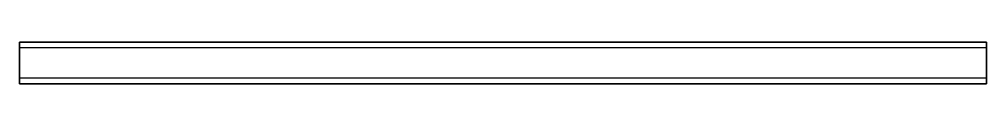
# Model space of a CAD drawing. Header units: inches. Extents: x 0 to 700, y 0 to 30.
import ezdxf

# ---------------------------------------------------------------- set-up
doc = ezdxf.new("R2010")
doc.units = ezdxf.units.IN
doc.header["$MEASUREMENT"] = 0
doc.layers.add('SIMUMAK Visible (ISO)', color=7, linetype='Continuous', lineweight=35)
doc.layers.add('SIMUMAK Visible Narrow (ISO)', color=7, linetype='Continuous', lineweight=25)

# ---------------------------------------------------------------- blocks, each defined once
blk = doc.blocks.new('ISO 30x30x2 00000001_Sheet_4_ISO 4019 - 30x30x2 - 700')
at = {"layer": 'SIMUMAK Visible (ISO)'}
for p, q in [((-350, 11), (-350, 15)), ((350, 15), (-350, 15)), ((350, 11), (350, 15)), ((-350, 11), (-350, -11)), ((350, 11), (350, -11)), ((-350, -15), (-350, -11)), ((350, -15), (350, -11)), ((350, -15), (-350, -15))]:
    blk.add_line(p, q, dxfattribs=at)
at = {"layer": 'SIMUMAK Visible Narrow (ISO)'}
for p, q in [((350, 11), (-350, 11)), ((350, -11), (-350, -11))]:
    blk.add_line(p, q, dxfattribs=at)

msp = doc.modelspace()

# ---------------------------------------------------------------- block references
msp.add_blockref('ISO 30x30x2 00000001_Sheet_4_ISO 4019 - 30x30x2 - 700', (350, 15))

doc.saveas('drawing.dxf')
